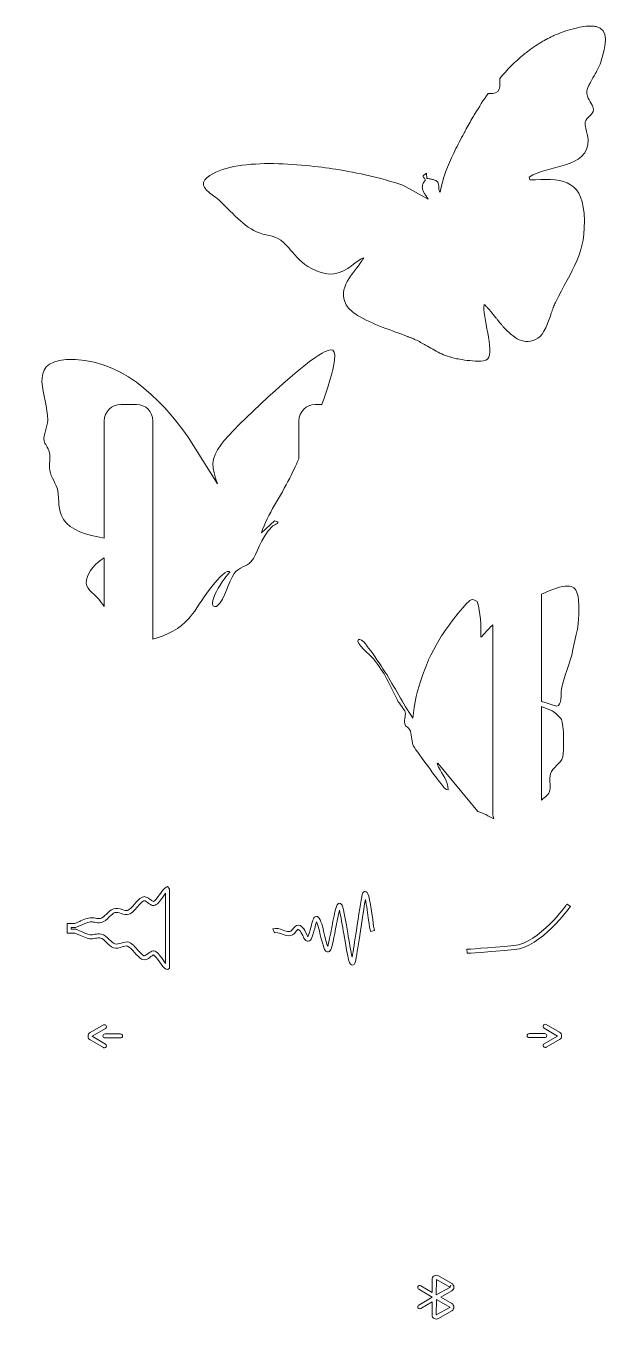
# Model space of a CAD drawing. Header units: millimetres. Extents: x 0.9 to 36.9, y -100.2 to -20.5.
import ezdxf

# ---------------------------------------------------------------- set-up
doc = ezdxf.new("R2010")
doc.units = ezdxf.units.MM
doc.header["$MEASUREMENT"] = 0
doc.layers.add('レイヤー 1', color=7, linetype='Continuous', lineweight=0)

# ---------------------------------------------------------------- blocks, each defined once
blk = doc.blocks.new('Block_0')
at = {"layer": 'レイヤー 1', "color": 250, "lineweight": 9, "true_color": 0x231815}
for points, knots in [([(36.075, -20.516), (36.008, -20.501), (35.934, -20.491), (35.853, -20.486), (35.61, -20.472), (35.304, -20.503), (34.925, -20.587), (34.707, -20.635), (34.495, -20.695), (34.288, -20.762), (34.235, -20.778), (34.183, -20.795), (34.131, -20.813), (33.935, -20.88), (33.743, -20.953), (33.557, -21.035), (33.508, -21.056), (33.461, -21.08), (33.413, -21.103), (33.273, -21.168), (33.135, -21.237), (32.999, -21.311), (32.931, -21.348), (32.862, -21.384), (32.795, -21.423), (32.64, -21.513), (32.489, -21.606), (32.341, -21.706), (32.263, -21.757), (32.188, -21.812), (32.112, -21.867), (32.02, -21.932), (31.93, -21.999), (31.841, -22.068), (31.767, -22.125), (31.693, -22.181), (31.621, -22.24), (31.621, -22.24), (31.62, -22.241), (31.619, -22.242), (31.619, -22.242), (31.619, -22.242), (31.619, -22.242), (31.084, -22.682), (30.592, -23.181), (30.139, -23.721), (30.139, -23.721), (30.139, -24.217), (30.139, -24.217), (30.139, -24.451), (29.949, -24.64), (29.716, -24.64), (29.716, -24.64), (29.425, -24.64), (29.425, -24.64), (29.134, -25.047), (28.866, -25.471), (28.608, -25.9), (28.608, -25.9), (28.602, -25.9), (28.602, -25.9), (28.561, -25.967), (28.526, -26.037), (28.486, -26.104), (28.325, -26.378), (28.17, -26.651), (28.021, -26.928), (27.966, -27.028), (27.911, -27.128), (27.858, -27.229), (27.666, -27.593), (27.481, -27.957), (27.306, -28.317), (26.937, -29.078), (26.604, -29.893), (26.477, -30.735), (26.431, -30.707), (26.407, -30.664), (26.395, -30.612), (26.388, -30.587), (26.385, -30.558), (26.382, -30.529), (26.374, -30.411), (26.388, -30.271), (26.338, -30.16), (26.326, -30.132), (26.309, -30.106), (26.287, -30.082), (26.245, -30.037), (26.167, -29.999), (26.078, -29.968), (26.018, -29.948), (25.953, -29.931), (25.89, -29.919), (25.858, -29.912), (25.827, -29.907), (25.797, -29.902), (25.737, -29.894), (25.682, -29.889), (25.638, -29.889), (25.638, -29.889), (25.634, -29.555), (25.634, -29.555), (25.634, -29.555), (25.634, -29.555), (25.634, -29.555), (25.476, -29.664), (25.419, -29.721), (25.411, -29.759), (25.405, -29.784), (25.422, -29.801), (25.445, -29.819), (25.479, -29.847), (25.528, -29.879), (25.54, -29.948), (25.551, -30.016), (25.472, -30.095), (25.421, -30.184), (25.404, -30.214), (25.39, -30.244), (25.384, -30.276), (25.362, -30.386), (25.362, -30.474), (25.377, -30.551), (25.391, -30.627), (25.421, -30.691), (25.458, -30.752), (25.476, -30.783), (25.497, -30.813), (25.518, -30.843), (25.561, -30.903), (25.609, -30.965), (25.654, -31.038), (25.676, -31.074), (25.698, -31.113), (25.719, -31.156), (25.719, -31.156), (24.174, -30.299), (24.174, -30.299), (23.507, -30.077), (22.815, -29.885), (22.115, -29.721), (21.416, -29.557), (20.709, -29.422), (20.013, -29.316), (19.028, -29.165), (17.457, -28.967), (15.931, -28.969), (14.404, -28.971), (12.921, -29.172), (12.111, -29.819), (11.977, -29.926), (11.906, -30.03), (11.882, -30.131), (11.874, -30.164), (11.87, -30.197), (11.872, -30.23), (11.876, -30.328), (11.922, -30.423), (11.991, -30.513), (12.014, -30.543), (12.04, -30.573), (12.068, -30.602), (12.123, -30.66), (12.187, -30.717), (12.254, -30.771), (12.456, -30.934), (12.688, -31.078), (12.817, -31.198), (13.534, -31.868), (14.387, -32.914), (15.323, -33.247), (15.924, -33.46), (16.293, -33.356), (16.826, -33.852), (16.974, -33.99), (17.104, -34.134), (17.228, -34.277), (17.6, -34.706), (17.92, -35.135), (18.532, -35.434), (19.41, -35.863), (19.921, -35.927), (20.769, -35.441), (20.841, -35.4), (21.071, -35.22), (21.292, -35.058), (21.512, -34.897), (21.722, -34.753), (21.755, -34.784), (21.724, -34.839), (21.689, -34.894), (21.653, -34.949), (21.65, -34.953), (21.646, -34.958), (21.643, -34.963), (21.101, -35.773), (20.104, -36.652), (20.674, -37.672), (20.685, -37.692), (20.692, -37.712), (20.705, -37.732), (20.835, -37.943), (21.074, -38.141), (21.373, -38.328), (21.373, -38.328), (21.373, -38.328), (21.373, -38.328), (22.22, -38.857), (23.569, -39.29), (24.457, -39.632), (24.472, -39.638), (24.488, -39.644), (24.503, -39.65), (24.565, -39.674), (24.623, -39.697), (24.68, -39.72), (24.7, -39.728), (24.72, -39.737), (24.739, -39.745), (24.808, -39.773), (24.874, -39.802), (24.932, -39.829), (25.164, -39.936), (25.372, -40.05), (25.571, -40.164), (25.869, -40.335), (26.147, -40.507), (26.448, -40.654), (26.75, -40.802), (27.076, -40.925), (27.471, -41.001), (27.693, -41.044), (28.19, -41.13), (28.628, -41.149), (28.676, -41.151), (28.724, -41.152), (28.771, -41.153), (29.051, -41.155), (29.29, -41.122), (29.386, -41.023), (29.854, -40.541), (29.032, -38.346), (29.178, -37.651), (29.228, -37.696), (29.279, -37.747), (29.331, -37.801), (29.348, -37.819), (29.365, -37.839), (29.382, -37.857), (29.418, -37.896), (29.454, -37.935), (29.49, -37.977), (29.51, -38.001), (29.531, -38.025), (29.551, -38.049), (29.587, -38.091), (29.622, -38.134), (29.659, -38.178), (29.679, -38.203), (29.699, -38.228), (29.72, -38.253), (29.774, -38.32), (29.829, -38.388), (29.884, -38.457), (29.905, -38.484), (29.926, -38.509), (29.948, -38.536), (29.986, -38.583), (30.024, -38.63), (30.063, -38.678), (30.091, -38.713), (30.12, -38.748), (30.15, -38.783), (30.18, -38.82), (30.211, -38.857), (30.242, -38.894), (30.281, -38.939), (30.32, -38.983), (30.359, -39.027), (30.97, -39.714), (31.672, -40.253), (32.493, -39.745), (32.877, -39.507), (33.11, -38.804), (33.32, -38.193), (33.36, -38.077), (33.399, -37.966), (33.438, -37.861), (33.441, -37.851), (33.445, -37.841), (33.449, -37.832), (33.489, -37.723), (33.53, -37.622), (33.572, -37.534), (34.555, -35.484), (35.52, -34.58), (35.336, -32.039), (35.18, -29.873), (33.84, -29.879), (32.002, -29.977), (32.002, -29.977), (31.96, -29.809), (31.96, -29.809), (33.079, -28.998), (35.609, -29.342), (35.588, -27.493), (35.586, -27.295), (35.5, -27.036), (35.448, -26.794), (35.417, -26.65), (35.398, -26.511), (35.416, -26.397), (35.437, -26.262), (35.562, -26.153), (35.683, -26.038), (35.803, -25.922), (35.918, -25.798), (35.917, -25.634), (35.917, -25.411), (35.656, -25.129), (35.553, -24.808), (35.518, -24.701), (35.501, -24.59), (35.517, -24.475), (35.528, -24.391), (35.576, -24.273), (35.643, -24.135), (35.677, -24.067), (35.716, -23.993), (35.758, -23.916), (35.841, -23.762), (35.936, -23.596), (36.027, -23.433), (36.163, -23.188), (36.289, -22.95), (36.348, -22.769), (36.744, -21.579), (36.884, -20.696), (36.075, -20.516)], [0, 0, 0, 0, 1, 1, 1, 2, 2, 2, 3, 3, 3, 4, 4, 4, 5, 5, 5, 6, 6, 6, 7, 7, 7, 8, 8, 8, 9, 9, 9, 10, 10, 10, 11, 11, 11, 12, 12, 12, 13, 13, 13, 14, 14, 14, 15, 15, 15, 16, 16, 16, 17, 17, 17, 18, 18, 18, 19, 19, 19, 20, 20, 20, 21, 21, 21, 22, 22, 22, 23, 23, 23, 24, 24, 24, 25, 25, 25, 26, 26, 26, 27, 27, 27, 28, 28, 28, 29, 29, 29, 30, 30, 30, 31, 31, 31, 32, 32, 32, 33, 33, 33, 34, 34, 34, 35, 35, 35, 36, 36, 36, 37, 37, 37, 38, 38, 38, 39, 39, 39, 40, 40, 40, 41, 41, 41, 42, 42, 42, 43, 43, 43, 44, 44, 44, 45, 45, 45, 46, 46, 46, 47, 47, 47, 48, 48, 48, 49, 49, 49, 50, 50, 50, 51, 51, 51, 52, 52, 52, 53, 53, 53, 54, 54, 54, 55, 55, 55, 56, 56, 56, 57, 57, 57, 58, 58, 58, 59, 59, 59, 60, 60, 60, 61, 61, 61, 62, 62, 62, 63, 63, 63, 64, 64, 64, 65, 65, 65, 66, 66, 66, 67, 67, 67, 68, 68, 68, 69, 69, 69, 70, 70, 70, 71, 71, 71, 72, 72, 72, 73, 73, 73, 74, 74, 74, 75, 75, 75, 76, 76, 76, 77, 77, 77, 78, 78, 78, 79, 79, 79, 80, 80, 80, 81, 81, 81, 82, 82, 82, 83, 83, 83, 84, 84, 84, 85, 85, 85, 86, 86, 86, 87, 87, 87, 88, 88, 88, 89, 89, 89, 90, 90, 90, 91, 91, 91, 92, 92, 92, 93, 93, 93, 94, 94, 94, 95, 95, 95, 96, 96, 96, 97, 97, 97, 98, 98, 98, 99, 99, 99, 100, 100, 100, 101, 101, 101, 102, 102, 102, 103, 103, 103, 104, 104, 104, 105, 105, 105, 106, 106, 106, 107, 107, 107, 108, 108, 108, 109, 109, 109, 110, 110, 110, 111, 111, 111, 112, 112, 112, 113, 113, 113, 113]), ([(16.253, -50.999), (16.253, -50.999), (15.443, -51.754), (15.443, -51.754), (15.829, -50.583), (16.636, -49.491), (17.189, -48.37), (17.356, -48.034), (17.55, -47.629), (17.756, -47.182), (17.756, -47.182), (17.756, -45.076), (17.756, -45.076), (17.756, -45.076), (17.756, -44.835), (17.756, -44.835), (17.756, -44.277), (18.208, -43.825), (18.766, -43.825), (18.766, -43.825), (19.168, -43.825), (19.168, -43.825), (19.554, -42.788), (19.859, -41.804), (19.957, -41.085), (20.088, -40.126), (19.492, -40.473), (18.993, -40.775), (17.76, -41.521), (13.837, -45.136), (12.957, -46.299), (12.275, -47.199), (12.375, -47.717), (12.74, -48.729), (12.74, -48.729), (10.928, -45.843), (10.928, -45.843), (9.269, -43.413), (6.581, -40.842), (3.398, -41.062), (0.923, -41.232), (2.299, -43.324), (2.27, -44.787), (2.261, -45.25), (1.984, -45.692), (2.047, -46.075), (2.079, -46.275), (2.295, -46.475), (2.369, -46.741), (2.475, -47.126), (2.326, -47.479), (2.396, -47.894), (2.463, -48.297), (2.813, -48.76), (2.886, -49.132), (3.012, -49.784), (2.835, -50.262), (3.252, -50.926), (3.659, -51.573), (4.674, -51.888), (5.756, -52.069), (5.756, -52.069), (5.756, -45.08), (5.756, -45.08), (5.756, -45.08), (5.756, -44.839), (5.756, -44.839), (5.756, -44.279), (6.21, -43.825), (6.77, -43.825), (6.77, -43.825), (7.743, -43.825), (7.743, -43.825), (8.302, -43.825), (8.756, -44.279), (8.756, -44.839), (8.756, -44.839), (8.756, -45.08), (8.756, -45.08), (8.756, -45.08), (8.756, -45.08), (8.756, -45.08), (8.756, -45.08), (8.756, -58.303), (8.756, -58.303), (9.616, -58.069), (10.446, -57.623), (10.96, -57.048), (11.542, -56.397), (12.579, -54.47), (13.337, -54.131), (13.384, -54.11), (13.514, -54.104), (13.497, -54.184), (13.23, -54.336), (11.851, -56.465), (12.685, -56.291), (13.256, -55.803), (13.365, -54.792), (13.774, -54.245), (14.081, -53.833), (14.538, -53.829), (14.797, -53.54), (15.253, -53.031), (15.309, -52.105), (16.146, -51.319), (16.23, -51.24), (16.737, -51.091), (16.253, -50.999)], [0, 0, 0, 0, 1, 1, 1, 2, 2, 2, 3, 3, 3, 4, 4, 4, 5, 5, 5, 6, 6, 6, 7, 7, 7, 8, 8, 8, 9, 9, 9, 10, 10, 10, 11, 11, 11, 12, 12, 12, 13, 13, 13, 14, 14, 14, 15, 15, 15, 16, 16, 16, 17, 17, 17, 18, 18, 18, 19, 19, 19, 20, 20, 20, 21, 21, 21, 22, 22, 22, 23, 23, 23, 24, 24, 24, 25, 25, 25, 26, 26, 26, 27, 27, 27, 28, 28, 28, 29, 29, 29, 30, 30, 30, 31, 31, 31, 32, 32, 32, 33, 33, 33, 34, 34, 34, 35, 35, 35, 36, 36, 36, 36]), ([(5.392, -55.808), (5.507, -55.954), (5.635, -56.118), (5.756, -56.286), (5.756, -56.286), (5.756, -53.28), (5.756, -53.28), (5.224, -53.624), (4.77, -54.09), (4.66, -54.643), (4.542, -55.23), (5.075, -55.407), (5.392, -55.808)], [0, 0, 0, 0, 1, 1, 1, 2, 2, 2, 3, 3, 3, 4, 4, 4, 4]), ([(34.323, -55.029), (33.98, -55.007), (33.359, -55.233), (32.718, -55.527), (32.718, -55.527), (32.718, -62.156), (32.718, -62.156), (32.741, -62.161), (32.765, -62.164), (32.789, -62.169), (33.011, -62.215), (33.513, -62.433), (33.652, -62.429), (33.991, -62.42), (33.896, -61.644), (33.942, -61.381), (34.071, -60.645), (34.486, -59.858), (34.647, -58.946), (34.731, -58.472), (34.892, -57.92), (34.951, -57.531), (35.021, -57.068), (35.07, -55.901), (34.917, -55.481), (34.794, -55.146), (34.671, -55.05), (34.323, -55.029)], [0, 0, 0, 0, 1, 1, 1, 2, 2, 2, 3, 3, 3, 4, 4, 4, 5, 5, 5, 6, 6, 6, 7, 7, 7, 8, 8, 8, 9, 9, 9, 9]), ([(26.957, -67.588), (26.963, -67.061), (26.596, -66.639), (26.371, -66.194), (26.337, -66.127), (26.215, -65.997), (26.322, -65.944), (26.322, -65.944), (28.787, -68.936), (28.787, -68.936), (29.123, -69.012), (29.445, -69.222), (29.771, -69.388), (29.74, -69.291), (29.718, -69.189), (29.718, -69.081), (29.718, -69.081), (29.718, -57.413), (29.718, -57.413), (29.533, -57.592), (29.351, -57.779), (29.165, -57.987), (29.108, -58.051), (29.049, -58.164), (28.977, -58.17), (29.003, -57.432), (28.953, -56.693), (28.758, -55.978), (28.758, -55.978), (28.549, -55.868), (28.549, -55.868), (28.489, -55.852), (28.434, -55.866), (28.376, -55.883), (28.048, -55.98), (26.793, -57.719), (26.553, -58.102), (25.612, -59.609), (24.938, -61.395), (24.79, -63.178), (24.15, -62.264), (23.664, -61.252), (23.057, -60.315), (22.755, -59.847), (22.394, -59.284), (22.056, -58.85), (21.896, -58.644), (21.689, -58.283), (21.427, -58.321), (21.205, -58.545), (22.177, -59.314), (22.354, -59.524), (23.058, -60.362), (23.378, -61.136), (23.838, -62.076), (23.943, -62.29), (24.264, -62.629), (24.312, -62.804), (24.378, -63.049), (24.152, -63.341), (24.338, -63.65), (24.381, -63.72), (24.514, -63.736), (24.584, -63.869), (24.73, -64.147), (24.679, -64.538), (24.798, -64.853), (24.854, -65.001), (26.47, -67.19), (26.661, -67.399), (26.745, -67.49), (26.811, -67.613), (26.957, -67.588)], [0, 0, 0, 0, 1, 1, 1, 2, 2, 2, 3, 3, 3, 4, 4, 4, 5, 5, 5, 6, 6, 6, 7, 7, 7, 8, 8, 8, 9, 9, 9, 10, 10, 10, 11, 11, 11, 12, 12, 12, 13, 13, 13, 14, 14, 14, 15, 15, 15, 16, 16, 16, 17, 17, 17, 18, 18, 18, 19, 19, 19, 20, 20, 20, 21, 21, 21, 22, 22, 22, 23, 23, 23, 24, 24, 24, 24]), ([(34.023, -65.572), (34.115, -65.219), (34.107, -63.555), (33.94, -63.259), (33.857, -63.112), (33.516, -62.816), (33.363, -62.715), (33.363, -62.715), (32.718, -62.449), (32.718, -62.449), (32.718, -62.449), (32.718, -68.226), (32.718, -68.226), (32.941, -68.044), (33.191, -67.882), (33.232, -67.621), (33.283, -67.298), (33.183, -66.951), (33.271, -66.614), (33.378, -66.206), (33.917, -65.98), (34.023, -65.572)], [0, 0, 0, 0, 1, 1, 1, 2, 2, 2, 3, 3, 3, 4, 4, 4, 5, 5, 5, 6, 6, 6, 7, 7, 7, 7]), ([(9.775, -73.722), (9.775, -73.722), (9.747, -73.663), (9.747, -73.663), (9.747, -73.663), (9.659, -73.57), (9.659, -73.57), (9.659, -73.57), (9.576, -73.609), (9.576, -73.609), (9.435, -73.678), (9.301, -73.868), (9.16, -74.07), (9.045, -74.232), (8.873, -74.477), (8.783, -74.49), (8.783, -74.49), (8.746, -74.47), (8.746, -74.47), (8.694, -74.444), (8.643, -74.403), (8.592, -74.363), (8.452, -74.255), (8.262, -74.108), (8.063, -74.23), (7.909, -74.318), (7.765, -74.485), (7.625, -74.646), (7.478, -74.816), (7.327, -74.991), (7.195, -75.038), (7.121, -75.064), (6.993, -75.024), (6.868, -74.987), (6.697, -74.934), (6.502, -74.874), (6.322, -74.936), (6.165, -74.99), (6.025, -75.129), (5.89, -75.264), (5.768, -75.384), (5.631, -75.52), (5.518, -75.535), (5.429, -75.556), (5.328, -75.538), (5.22, -75.518), (5.159, -75.507), (5.098, -75.497), (5.054, -75.494), (4.836, -75.453), (4.573, -75.567), (4.295, -75.688), (4.224, -75.718), (4.153, -75.749), (4.08, -75.778), (4.08, -75.778), (3.948, -75.834), (3.948, -75.834), (3.948, -75.834), (3.474, -75.834), (3.474, -75.834), (3.474, -75.834), (3.474, -76.442), (3.474, -76.442), (3.474, -76.442), (3.948, -76.442), (3.948, -76.442), (3.948, -76.442), (4.083, -76.499), (4.083, -76.499), (4.153, -76.527), (4.224, -76.558), (4.294, -76.588), (4.572, -76.708), (4.834, -76.823), (5.04, -76.783), (5.098, -76.779), (5.159, -76.768), (5.22, -76.757), (5.328, -76.738), (5.429, -76.719), (5.53, -76.742), (5.631, -76.756), (5.768, -76.892), (5.89, -77.012), (6.025, -77.146), (6.165, -77.285), (6.322, -77.339), (6.502, -77.402), (6.697, -77.342), (6.868, -77.289), (6.993, -77.251), (7.121, -77.212), (7.196, -77.238), (7.326, -77.284), (7.478, -77.46), (7.625, -77.63), (7.765, -77.791), (7.909, -77.958), (8.06, -78.044), (8.263, -78.168), (8.453, -78.02), (8.592, -77.912), (8.643, -77.873), (8.694, -77.832), (8.746, -77.806), (8.746, -77.806), (8.783, -77.785), (8.783, -77.785), (8.873, -77.798), (9.045, -78.043), (9.16, -78.206), (9.301, -78.407), (9.435, -78.598), (9.576, -78.666), (9.576, -78.666), (9.679, -78.684), (9.679, -78.684), (9.679, -78.684), (9.769, -78.592), (9.769, -78.592), (9.769, -78.592), (9.775, -78.554), (9.775, -78.554), (9.779, -78.535), (9.782, -78.511), (9.784, -78.486), (9.784, -78.486), (9.788, -73.835), (9.788, -73.835), (9.788, -73.835), (9.784, -73.79), (9.784, -73.79), (9.782, -73.765), (9.779, -73.74), (9.775, -73.722)], [0, 0, 0, 0, 1, 1, 1, 2, 2, 2, 3, 3, 3, 4, 4, 4, 5, 5, 5, 6, 6, 6, 7, 7, 7, 8, 8, 8, 9, 9, 9, 10, 10, 10, 11, 11, 11, 12, 12, 12, 13, 13, 13, 14, 14, 14, 15, 15, 15, 16, 16, 16, 17, 17, 17, 18, 18, 18, 19, 19, 19, 20, 20, 20, 21, 21, 21, 22, 22, 22, 23, 23, 23, 24, 24, 24, 25, 25, 25, 26, 26, 26, 27, 27, 27, 28, 28, 28, 29, 29, 29, 30, 30, 30, 31, 31, 31, 32, 32, 32, 33, 33, 33, 34, 34, 34, 35, 35, 35, 36, 36, 36, 37, 37, 37, 38, 38, 38, 39, 39, 39, 40, 40, 40, 41, 41, 41, 42, 42, 42, 43, 43, 43, 44, 44, 44, 45, 45, 45, 45]), ([(9.364, -78.062), (9.185, -77.807), (9.015, -77.566), (8.818, -77.538), (8.805, -77.536), (8.791, -77.535), (8.779, -77.535), (8.719, -77.535), (8.665, -77.554), (8.633, -77.582), (8.564, -77.617), (8.5, -77.667), (8.438, -77.715), (8.302, -77.821), (8.237, -77.86), (8.187, -77.829), (8.07, -77.763), (7.94, -77.612), (7.814, -77.466), (7.646, -77.272), (7.472, -77.071), (7.28, -77.002), (7.128, -76.946), (6.958, -76.999), (6.795, -77.05), (6.653, -77.093), (6.506, -77.138), (6.403, -77.103), (6.301, -77.067), (6.181, -76.949), (6.066, -76.834), (5.91, -76.679), (5.748, -76.519), (5.574, -76.496), (5.435, -76.465), (5.298, -76.489), (5.176, -76.511), (5.123, -76.52), (5.071, -76.53), (5.008, -76.535), (4.864, -76.565), (4.625, -76.458), (4.394, -76.358), (4.321, -76.327), (4.248, -76.295), (4.178, -76.267), (4.178, -76.267), (4.022, -76.202), (4.022, -76.202), (4.022, -76.202), (3.724, -76.192), (3.724, -76.192), (3.724, -76.192), (3.724, -76.084), (3.724, -76.084), (3.724, -76.084), (3.973, -76.084), (3.973, -76.084), (3.973, -76.084), (4.175, -76.009), (4.175, -76.009), (4.248, -75.98), (4.321, -75.949), (4.395, -75.917), (4.626, -75.817), (4.864, -75.714), (5.022, -75.742), (5.071, -75.746), (5.123, -75.755), (5.176, -75.765), (5.297, -75.786), (5.436, -75.811), (5.563, -75.781), (5.748, -75.757), (5.91, -75.596), (6.066, -75.441), (6.181, -75.327), (6.301, -75.208), (6.403, -75.173), (6.506, -75.138), (6.653, -75.183), (6.795, -75.226), (6.958, -75.276), (7.128, -75.329), (7.279, -75.274), (7.472, -75.205), (7.646, -75.004), (7.814, -74.809), (7.94, -74.664), (8.071, -74.513), (8.19, -74.445), (8.238, -74.416), (8.302, -74.455), (8.438, -74.561), (8.5, -74.609), (8.564, -74.658), (8.611, -74.679), (8.672, -74.728), (8.744, -74.748), (8.818, -74.738), (9.015, -74.71), (9.185, -74.469), (9.364, -74.214), (9.419, -74.136), (9.48, -74.049), (9.538, -73.977), (9.538, -73.977), (9.539, -78.3), (9.539, -78.3), (9.481, -78.227), (9.419, -78.14), (9.364, -78.062)], [0, 0, 0, 0, 1, 1, 1, 2, 2, 2, 3, 3, 3, 4, 4, 4, 5, 5, 5, 6, 6, 6, 7, 7, 7, 8, 8, 8, 9, 9, 9, 10, 10, 10, 11, 11, 11, 12, 12, 12, 13, 13, 13, 14, 14, 14, 15, 15, 15, 16, 16, 16, 17, 17, 17, 18, 18, 18, 19, 19, 19, 20, 20, 20, 21, 21, 21, 22, 22, 22, 23, 23, 23, 24, 24, 24, 25, 25, 25, 26, 26, 26, 27, 27, 27, 28, 28, 28, 29, 29, 29, 30, 30, 30, 31, 31, 31, 32, 32, 32, 33, 33, 33, 34, 34, 34, 35, 35, 35, 36, 36, 36, 37, 37, 37, 37]), ([(21.852, -73.87), (21.792, -73.868), (21.712, -73.891), (21.664, -74.047), (21.585, -74.37), (21.44, -75.333), (21.299, -76.265), (21.2, -76.92), (21.105, -77.543), (21.039, -77.913), (20.955, -77.557), (20.852, -76.936), (20.771, -76.446), (20.526, -74.956), (20.459, -74.682), (20.325, -74.613), (20.325, -74.613), (20.251, -74.585), (20.251, -74.585), (20.251, -74.585), (20.195, -74.611), (20.195, -74.611), (20.071, -74.671), (20.008, -74.895), (19.777, -76.112), (19.702, -76.511), (19.603, -77.03), (19.533, -77.257), (19.516, -77.207), (19.499, -77.151), (19.487, -77.112), (19.487, -77.112), (19.46, -77.025), (19.46, -77.025), (19.414, -76.886), (19.369, -76.692), (19.322, -76.487), (19.219, -76.038), (19.122, -75.614), (18.947, -75.446), (18.947, -75.446), (18.906, -75.42), (18.906, -75.42), (18.86, -75.402), (18.811, -75.405), (18.767, -75.428), (18.645, -75.491), (18.588, -75.696), (18.49, -76.084), (18.444, -76.266), (18.371, -76.555), (18.309, -76.66), (18.304, -76.653), (18.298, -76.643), (18.292, -76.633), (18.141, -76.307), (17.984, -75.972), (17.738, -75.953), (17.546, -75.932), (17.421, -76.126), (17.383, -76.184), (17.225, -76.411), (17.066, -76.364), (16.777, -76.254), (16.586, -76.18), (16.368, -76.097), (16.155, -76.179), (16.155, -76.179), (16.244, -76.413), (16.244, -76.413), (16.368, -76.366), (16.523, -76.425), (16.688, -76.487), (16.951, -76.588), (17.311, -76.726), (17.589, -76.325), (17.651, -76.232), (17.694, -76.204), (17.719, -76.203), (17.819, -76.21), (17.986, -76.567), (18.069, -76.746), (18.145, -76.884), (18.236, -76.945), (18.335, -76.934), (18.53, -76.909), (18.609, -76.633), (18.732, -76.146), (18.765, -76.019), (18.808, -75.847), (18.847, -75.738), (18.936, -75.924), (19.013, -76.261), (19.078, -76.543), (19.127, -76.754), (19.173, -76.954), (19.223, -77.103), (19.223, -77.103), (19.248, -77.184), (19.248, -77.184), (19.309, -77.389), (19.362, -77.566), (19.502, -77.592), (19.543, -77.6), (19.621, -77.599), (19.692, -77.509), (19.78, -77.401), (19.86, -77.015), (20.023, -76.159), (20.094, -75.782), (20.185, -75.305), (20.257, -75.029), (20.339, -75.36), (20.443, -75.992), (20.525, -76.486), (20.802, -78.169), (20.868, -78.406), (21.058, -78.406), (21.059, -78.406), (21.059, -78.406), (21.06, -78.406), (21.214, -78.405), (21.244, -78.204), (21.263, -78.077), (21.329, -77.735), (21.435, -77.039), (21.546, -76.303), (21.659, -75.558), (21.774, -74.794), (21.854, -74.364), (21.927, -74.706), (22.007, -75.277), (22.057, -75.63), (22.103, -75.962), (22.14, -76.223), (22.167, -76.327), (22.167, -76.327), (22.409, -76.265), (22.409, -76.265), (22.386, -76.175), (22.348, -75.906), (22.305, -75.595), (22.089, -74.055), (22.022, -73.884), (21.852, -73.87)], [0, 0, 0, 0, 1, 1, 1, 2, 2, 2, 3, 3, 3, 4, 4, 4, 5, 5, 5, 6, 6, 6, 7, 7, 7, 8, 8, 8, 9, 9, 9, 10, 10, 10, 11, 11, 11, 12, 12, 12, 13, 13, 13, 14, 14, 14, 15, 15, 15, 16, 16, 16, 17, 17, 17, 18, 18, 18, 19, 19, 19, 20, 20, 20, 21, 21, 21, 22, 22, 22, 23, 23, 23, 24, 24, 24, 25, 25, 25, 26, 26, 26, 27, 27, 27, 28, 28, 28, 29, 29, 29, 30, 30, 30, 31, 31, 31, 32, 32, 32, 33, 33, 33, 34, 34, 34, 35, 35, 35, 36, 36, 36, 37, 37, 37, 38, 38, 38, 39, 39, 39, 40, 40, 40, 41, 41, 41, 42, 42, 42, 43, 43, 43, 44, 44, 44, 45, 45, 45, 46, 46, 46, 47, 47, 47, 48, 48, 48, 48]), ([(31.014, -77.206), (29.413, -77.351), (28.127, -77.433), (28.114, -77.434), (28.114, -77.434), (28.13, -77.683), (28.13, -77.683), (28.143, -77.682), (29.432, -77.6), (31.037, -77.455), (32.697, -77.305), (34.42, -74.892), (34.493, -74.79), (34.493, -74.79), (34.288, -74.645), (34.288, -74.645), (34.271, -74.67), (32.56, -77.066), (31.014, -77.206)], [0, 0, 0, 0, 1, 1, 1, 2, 2, 2, 3, 3, 3, 4, 4, 4, 5, 5, 5, 6, 6, 6, 6]), ([(5.832, -83.284), (5.832, -83.284), (5.01, -82.791), (5.01, -82.791), (5.01, -82.791), (5.832, -82.316), (5.832, -82.316), (5.892, -82.282), (5.912, -82.205), (5.878, -82.145), (5.843, -82.086), (5.767, -82.066), (5.707, -82.1), (5.707, -82.1), (4.885, -82.574), (4.885, -82.574), (4.803, -82.621), (4.755, -82.705), (4.754, -82.8), (4.754, -82.894), (4.803, -82.979), (4.885, -83.026), (4.885, -83.026), (5.707, -83.5), (5.707, -83.5), (5.727, -83.512), (5.748, -83.517), (5.769, -83.517), (5.813, -83.517), (5.855, -83.495), (5.878, -83.455), (5.912, -83.395), (5.892, -83.319), (5.832, -83.284)], [0, 0, 0, 0, 1, 1, 1, 2, 2, 2, 3, 3, 3, 4, 4, 4, 5, 5, 5, 6, 6, 6, 7, 7, 7, 8, 8, 8, 9, 9, 9, 10, 10, 10, 11, 11, 11, 11]), ([(33.827, -82.553), (33.827, -82.553), (33.005, -82.078), (33.005, -82.078), (32.946, -82.044), (32.869, -82.065), (32.834, -82.124), (32.8, -82.184), (32.82, -82.26), (32.88, -82.295), (32.88, -82.295), (33.702, -82.788), (33.702, -82.788), (33.702, -82.788), (32.88, -83.263), (32.88, -83.263), (32.82, -83.298), (32.8, -83.374), (32.834, -83.434), (32.858, -83.474), (32.9, -83.496), (32.943, -83.496), (32.964, -83.496), (32.986, -83.491), (33.005, -83.479), (33.005, -83.479), (33.828, -83.005), (33.828, -83.005), (33.909, -82.957), (33.958, -82.873), (33.958, -82.779), (33.958, -82.684), (33.909, -82.6), (33.827, -82.553)], [0, 0, 0, 0, 1, 1, 1, 2, 2, 2, 3, 3, 3, 4, 4, 4, 5, 5, 5, 6, 6, 6, 7, 7, 7, 8, 8, 8, 9, 9, 9, 10, 10, 10, 11, 11, 11, 11]), ([(6.759, -82.654), (6.759, -82.654), (5.803, -82.654), (5.803, -82.654), (5.734, -82.654), (5.678, -82.71), (5.678, -82.779), (5.678, -82.848), (5.734, -82.904), (5.803, -82.904), (5.803, -82.904), (6.759, -82.904), (6.759, -82.904), (6.828, -82.904), (6.884, -82.848), (6.884, -82.779), (6.884, -82.71), (6.828, -82.654), (6.759, -82.654)], [0, 0, 0, 0, 1, 1, 1, 2, 2, 2, 3, 3, 3, 4, 4, 4, 5, 5, 5, 6, 6, 6, 6]), ([(33.035, -82.758), (33.035, -82.689), (32.979, -82.633), (32.91, -82.633), (32.91, -82.633), (31.953, -82.633), (31.953, -82.633), (31.884, -82.633), (31.828, -82.689), (31.828, -82.758), (31.828, -82.827), (31.884, -82.883), (31.953, -82.883), (31.953, -82.883), (32.91, -82.883), (32.91, -82.883), (32.979, -82.883), (33.035, -82.827), (33.035, -82.758)], [0, 0, 0, 0, 1, 1, 1, 2, 2, 2, 3, 3, 3, 4, 4, 4, 5, 5, 5, 6, 6, 6, 6]), ([(27.313, -98.281), (27.313, -98.187), (27.264, -98.102), (27.183, -98.055), (27.183, -98.055), (26.36, -97.58), (26.36, -97.58), (26.278, -97.533), (26.181, -97.534), (26.099, -97.581), (26.018, -97.628), (25.969, -97.712), (25.969, -97.806), (25.969, -97.806), (25.969, -98.597), (25.969, -98.597), (25.969, -98.597), (25.267, -98.191), (25.267, -98.191), (25.207, -98.157), (25.131, -98.177), (25.096, -98.237), (25.061, -98.297), (25.082, -98.373), (25.142, -98.408), (25.142, -98.408), (25.964, -98.901), (25.964, -98.901), (25.964, -98.901), (25.142, -99.376), (25.142, -99.376), (25.082, -99.41), (25.061, -99.487), (25.096, -99.546), (25.119, -99.587), (25.161, -99.609), (25.204, -99.609), (25.225, -99.609), (25.247, -99.604), (25.267, -99.592), (25.267, -99.592), (25.969, -99.187), (25.969, -99.187), (25.969, -99.187), (25.969, -99.987), (25.969, -99.987), (25.969, -100.081), (26.018, -100.165), (26.099, -100.212), (26.14, -100.236), (26.185, -100.248), (26.23, -100.248), (26.275, -100.248), (26.319, -100.236), (26.36, -100.212), (26.36, -100.212), (27.183, -99.738), (27.183, -99.738), (27.264, -99.69), (27.313, -99.606), (27.313, -99.512), (27.313, -99.417), (27.264, -99.333), (27.183, -99.286), (27.183, -99.286), (26.508, -98.896), (26.508, -98.896), (26.508, -98.896), (27.182, -98.507), (27.182, -98.507), (27.264, -98.46), (27.313, -98.376), (27.313, -98.281)], [0, 0, 0, 0, 1, 1, 1, 2, 2, 2, 3, 3, 3, 4, 4, 4, 5, 5, 5, 6, 6, 6, 7, 7, 7, 8, 8, 8, 9, 9, 9, 10, 10, 10, 11, 11, 11, 12, 12, 12, 13, 13, 13, 14, 14, 14, 15, 15, 15, 16, 16, 16, 17, 17, 17, 18, 18, 18, 19, 19, 19, 20, 20, 20, 21, 21, 21, 22, 22, 22, 23, 23, 23, 24, 24, 24, 24]), ([(27.058, -98.29), (27.058, -98.29), (26.219, -98.756), (26.219, -98.756), (26.219, -98.756), (26.235, -97.797), (26.235, -97.797), (26.235, -97.797), (27.058, -98.272), (27.058, -98.272), (27.058, -98.272), (27.12, -98.163), (27.12, -98.163), (27.12, -98.163), (27.058, -98.29), (27.058, -98.29)], [0, 0, 0, 0, 1, 1, 1, 2, 2, 2, 3, 3, 3, 4, 4, 4, 5, 5, 5, 5]), ([(27.058, -99.503), (27.058, -99.503), (27.058, -99.521), (27.058, -99.521), (27.058, -99.521), (26.219, -99.987), (26.219, -99.987), (26.219, -99.987), (26.235, -99.027), (26.235, -99.027), (26.235, -99.027), (27.058, -99.503), (27.058, -99.503)], [0, 0, 0, 0, 1, 1, 1, 2, 2, 2, 3, 3, 3, 4, 4, 4, 4])]:
    blk.add_open_spline(points, degree=3, knots=knots, dxfattribs=at)

msp = doc.modelspace()

# ---------------------------------------------------------------- block references
at = {"layer": 'レイヤー 1'}
msp.add_blockref('Block_0', (0, 0), dxfattribs=at)

doc.saveas('drawing.dxf')
